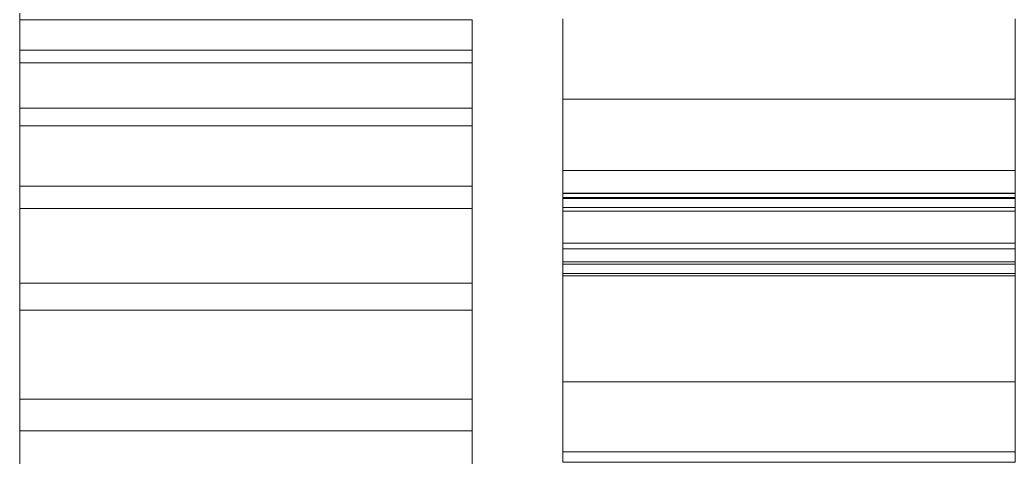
# Model space of a CAD drawing. Header units: millimetres. Extents: x 278858 to 279223, y 218711 to 219074.
# Drawn here: x 279164.13 to 279175.13, y 218961.65 to 218966.53 of the extents above; entities that cross this region are included whole.
import ezdxf

# ---------------------------------------------------------------- set-up
doc = ezdxf.new("R2010")
doc.units = ezdxf.units.MM
doc.header["$LTSCALE"] = 2
doc.layers.add('AM_9', color=251, linetype='Continuous', lineweight=15)

msp = doc.modelspace()

# ---------------------------------------------------------------- linework, layer by layer
at = {"layer": 'AM_9'}
for p, q in [((279164.131, 218967.15), (279164.131, 218966.511)), ((279164.131, 218966.518), (279164.131, 218966.571)), ((279164.131, 218966.474), (279164.131, 218966.533)), ((279164.131, 218966.533), (279169.131, 218966.533)), ((279164.131, 218966.462), (279164.131, 218966.518)), ((279164.131, 218966.51), (279164.131, 218966.511)), ((279164.131, 218966.356), (279164.131, 218966.51)), ((279164.131, 218966.415), (279164.131, 218966.474)), ((279164.131, 218966.404), (279164.131, 218966.462)), ((279169.131, 218966.533), (279169.131, 218966.474)), ((279169.131, 218966.474), (279169.131, 218966.415)), ((279170.131, 218966.521), (279170.131, 218966.543)), ((279170.131, 218966.498), (279170.131, 218966.521)), ((279170.131, 218966.475), (279170.131, 218966.498)), ((279170.131, 218966.451), (279170.131, 218966.475)), ((279170.131, 218966.427), (279170.131, 218966.451)), ((279175.131, 218966.543), (279175.131, 218966.521)), ((279175.131, 218966.521), (279175.131, 218966.498)), ((279175.131, 218966.498), (279175.131, 218966.475)), ((279175.131, 218966.475), (279175.131, 218966.451)), ((279175.131, 218966.451), (279175.131, 218966.427)), ((279164.131, 218966.357), (279164.131, 218966.415)), ((279164.131, 218966.345), (279164.131, 218966.404)), ((279164.131, 218966.299), (279164.131, 218966.357)), ((279164.131, 218966.33), (279164.131, 218966.356)), ((279164.131, 218966.283), (279164.131, 218966.345)), ((279164.131, 218966.302), (279164.131, 218966.33)), ((279169.131, 218966.415), (279169.131, 218966.357)), ((279169.131, 218966.357), (279169.131, 218966.299)), ((279170.131, 218966.403), (279170.131, 218966.427)), ((279170.131, 218966.378), (279170.131, 218966.403)), ((279170.131, 218966.353), (279170.131, 218966.378)), ((279170.131, 218966.327), (279170.131, 218966.353)), ((279175.131, 218966.427), (279175.131, 218966.403)), ((279175.131, 218966.403), (279175.131, 218966.378)), ((279175.131, 218966.378), (279175.131, 218966.353)), ((279175.131, 218966.353), (279175.131, 218966.327)), ((279164.131, 218966.271), (279164.131, 218966.302)), ((279164.131, 218966.241), (279164.131, 218966.299)), ((279164.131, 218966.219), (279164.131, 218966.283)), ((279164.131, 218966.238), (279164.131, 218966.271)), ((279164.131, 218966.198), (279164.131, 218966.241)), ((279164.131, 218966.135), (279164.131, 218966.238)), ((279169.131, 218966.299), (279169.131, 218966.241)), ((279169.131, 218966.241), (279169.131, 218966.198)), ((279170.131, 218966.301), (279170.131, 218966.327)), ((279170.131, 218966.275), (279170.131, 218966.301)), ((279170.131, 218966.248), (279170.131, 218966.275)), ((279170.131, 218966.221), (279170.131, 218966.248)), ((279170.131, 218966.193), (279170.131, 218966.221)), ((279175.131, 218966.327), (279175.131, 218966.301)), ((279175.131, 218966.301), (279175.131, 218966.275)), ((279175.131, 218966.275), (279175.131, 218966.248)), ((279175.131, 218966.248), (279175.131, 218966.221)), ((279175.131, 218966.221), (279175.131, 218966.193)), ((279164.131, 218966.153), (279164.131, 218966.219)), ((279164.131, 218966.198), (279164.131, 218966.058)), ((279164.131, 218966.198), (279169.131, 218966.198)), ((279164.131, 218966.085), (279164.131, 218966.153)), ((279164.131, 218966.103), (279164.131, 218966.135)), ((279169.131, 218966.058), (279169.131, 218966.198)), ((279170.131, 218966.165), (279170.131, 218966.193)), ((279170.131, 218966.136), (279170.131, 218966.165)), ((279170.131, 218966.108), (279170.131, 218966.136)), ((279175.131, 218966.193), (279175.131, 218966.165)), ((279175.131, 218966.165), (279175.131, 218966.136)), ((279175.131, 218966.136), (279175.131, 218966.108)), ((279164.131, 218966.07), (279164.131, 218966.103)), ((279164.131, 218966.015), (279164.131, 218966.085)), ((279164.131, 218966.034), (279164.131, 218966.07)), ((279164.131, 218965.998), (279164.131, 218966.058)), ((279164.131, 218966.058), (279169.131, 218966.058)), ((279164.131, 218966.002), (279164.131, 218966.034)), ((279164.131, 218965.943), (279164.131, 218966.015)), ((279164.131, 218965.986), (279164.131, 218966.002)), ((279169.131, 218966.058), (279169.131, 218965.998)), ((279170.131, 218966.078), (279170.131, 218966.108)), ((279170.131, 218966.049), (279170.131, 218966.078)), ((279170.131, 218966.018), (279170.131, 218966.049)), ((279170.131, 218965.988), (279170.131, 218966.018)), ((279175.131, 218966.108), (279175.131, 218966.078)), ((279175.131, 218966.078), (279175.131, 218966.049)), ((279175.131, 218966.049), (279175.131, 218966.018)), ((279175.131, 218966.018), (279175.131, 218965.988)), ((279164.131, 218965.938), (279164.131, 218965.998)), ((279164.131, 218965.968), (279164.131, 218965.986)), ((279164.131, 218965.949), (279164.131, 218965.968)), ((279164.131, 218965.93), (279164.131, 218965.949)), ((279164.131, 218965.869), (279164.131, 218965.943)), ((279164.131, 218965.879), (279164.131, 218965.938)), ((279164.131, 218965.909), (279164.131, 218965.93)), ((279164.131, 218965.886), (279164.131, 218965.909)), ((279169.131, 218965.998), (279169.131, 218965.938)), ((279169.131, 218965.938), (279169.131, 218965.879)), ((279170.131, 218965.957), (279170.131, 218965.988)), ((279170.131, 218965.925), (279170.131, 218965.957)), ((279170.131, 218965.893), (279170.131, 218965.925)), ((279170.131, 218965.861), (279170.131, 218965.893)), ((279175.131, 218965.988), (279175.131, 218965.957)), ((279175.131, 218965.957), (279175.131, 218965.925)), ((279175.131, 218965.925), (279175.131, 218965.893)), ((279175.131, 218965.893), (279175.131, 218965.861)), ((279164.131, 218965.863), (279164.131, 218965.886)), ((279164.131, 218965.82), (279164.131, 218965.879)), ((279164.131, 218965.793), (279164.131, 218965.869)), ((279164.131, 218965.838), (279164.131, 218965.863)), ((279164.131, 218965.812), (279164.131, 218965.838)), ((279164.131, 218965.761), (279164.131, 218965.82)), ((279164.131, 218965.785), (279164.131, 218965.812)), ((279164.131, 218965.715), (279164.131, 218965.793)), ((279164.131, 218965.757), (279164.131, 218965.785)), ((279169.131, 218965.879), (279169.131, 218965.82)), ((279169.131, 218965.82), (279169.131, 218965.761)), ((279170.131, 218965.828), (279170.131, 218965.861)), ((279170.131, 218965.795), (279170.131, 218965.828)), ((279170.131, 218965.761), (279170.131, 218965.795)), ((279175.131, 218965.861), (279175.131, 218965.828)), ((279175.131, 218965.828), (279175.131, 218965.795)), ((279175.131, 218965.795), (279175.131, 218965.761)), ((279164.131, 218965.703), (279164.131, 218965.761)), ((279164.131, 218965.727), (279164.131, 218965.757)), ((279164.131, 218965.696), (279164.131, 218965.727)), ((279164.131, 218965.635), (279164.131, 218965.715)), ((279164.131, 218965.646), (279164.131, 218965.703)), ((279164.131, 218965.664), (279164.131, 218965.696)), ((279169.131, 218965.761), (279169.131, 218965.703)), ((279169.131, 218965.703), (279169.131, 218965.646)), ((279170.131, 218965.727), (279170.131, 218965.761)), ((279170.131, 218965.693), (279170.131, 218965.727)), ((279170.131, 218965.658), (279170.131, 218965.693)), ((279175.131, 218965.761), (279175.131, 218965.727)), ((279175.131, 218965.727), (279175.131, 218965.693)), ((279175.131, 218965.693), (279175.131, 218965.658)), ((279164.131, 218965.63), (279164.131, 218965.664)), ((279164.131, 218965.589), (279164.131, 218965.646)), ((279164.131, 218965.554), (279164.131, 218965.635)), ((279164.131, 218965.595), (279164.131, 218965.63)), ((279164.131, 218965.559), (279164.131, 218965.595)), ((279164.131, 218965.557), (279164.131, 218965.589)), ((279169.131, 218965.646), (279169.131, 218965.589)), ((279169.131, 218965.589), (279169.131, 218965.557)), ((279170.131, 218965.658), (279170.131, 218964.872)), ((279170.131, 218965.658), (279175.131, 218965.658)), ((279175.131, 218964.872), (279175.131, 218965.658)), ((279164.131, 218965.521), (279164.131, 218965.559)), ((279164.131, 218965.557), (279164.131, 218965.363)), ((279164.131, 218965.557), (279169.131, 218965.557)), ((279164.131, 218965.554), (279164.131, 218965.32)), ((279164.131, 218965.482), (279164.131, 218965.521)), ((279164.131, 218965.441), (279164.131, 218965.482)), ((279169.131, 218965.363), (279169.131, 218965.557)), ((279164.131, 218965.4), (279164.131, 218965.441)), ((279164.131, 218965.356), (279164.131, 218965.4)), ((279164.131, 218965.302), (279164.131, 218965.363)), ((279164.131, 218965.363), (279169.131, 218965.363)), ((279164.131, 218965.312), (279164.131, 218965.356)), ((279169.131, 218965.363), (279169.131, 218965.302)), ((279164.131, 218965.31), (279164.131, 218965.32)), ((279164.131, 218965.266), (279164.131, 218965.312)), ((279164.131, 218965.246), (279164.131, 218965.31)), ((279164.131, 218965.242), (279164.131, 218965.302)), ((279164.131, 218965.218), (279164.131, 218965.266)), ((279164.131, 218965.181), (279164.131, 218965.246)), ((279164.131, 218965.181), (279164.131, 218965.242)), ((279169.131, 218965.302), (279169.131, 218965.242)), ((279169.131, 218965.242), (279169.131, 218965.181)), ((279164.131, 218965.169), (279164.131, 218965.218)), ((279164.131, 218965.122), (279164.131, 218965.181)), ((279164.131, 218965.114), (279164.131, 218965.181)), ((279164.131, 218965.119), (279164.131, 218965.169)), ((279164.131, 218965.063), (279164.131, 218965.122)), ((279169.131, 218965.181), (279169.131, 218965.122)), ((279169.131, 218965.122), (279169.131, 218965.063)), ((279164.131, 218965.067), (279164.131, 218965.119)), ((279164.131, 218965.046), (279164.131, 218965.114)), ((279164.131, 218965.014), (279164.131, 218965.067)), ((279164.131, 218965.004), (279164.131, 218965.063)), ((279164.131, 218964.977), (279164.131, 218965.046)), ((279164.131, 218964.959), (279164.131, 218965.014)), ((279169.131, 218965.063), (279169.131, 218965.004)), ((279164.131, 218964.946), (279164.131, 218965.004)), ((279164.131, 218964.906), (279164.131, 218964.977)), ((279164.131, 218964.903), (279164.131, 218964.959)), ((279164.131, 218964.888), (279164.131, 218964.946)), ((279164.131, 218964.834), (279164.131, 218964.906)), ((279164.131, 218964.845), (279164.131, 218964.903)), ((279169.131, 218965.004), (279169.131, 218964.946)), ((279169.131, 218964.946), (279169.131, 218964.888)), ((279164.131, 218964.831), (279164.131, 218964.888)), ((279164.131, 218964.786), (279164.131, 218964.845)), ((279164.131, 218964.834), (279164.131, 218964.828)), ((279164.131, 218964.774), (279164.131, 218964.831)), ((279164.131, 218964.818), (279164.131, 218964.828)), ((279164.131, 218964.828), (279164.131, 218964.828)), ((279164.131, 218964.808), (279164.131, 218964.818)), ((279164.131, 218964.799), (279164.131, 218964.808)), ((279164.131, 218964.789), (279164.131, 218964.799)), ((279169.131, 218964.888), (279169.131, 218964.831)), ((279169.131, 218964.831), (279169.131, 218964.774)), ((279170.131, 218964.861), (279170.131, 218964.872)), ((279170.131, 218964.872), (279175.131, 218964.872)), ((279170.131, 218964.849), (279170.131, 218964.861)), ((279170.131, 218964.839), (279170.131, 218964.849)), ((279170.131, 218964.828), (279170.131, 218964.839)), ((279170.131, 218964.818), (279170.131, 218964.828)), ((279170.131, 218964.808), (279170.131, 218964.818)), ((279170.131, 218964.799), (279170.131, 218964.808)), ((279170.131, 218964.789), (279170.131, 218964.799)), ((279175.131, 218964.872), (279175.131, 218964.861)), ((279175.131, 218964.861), (279175.131, 218964.849)), ((279175.131, 218964.849), (279175.131, 218964.839)), ((279175.131, 218964.839), (279175.131, 218964.828)), ((279175.131, 218964.828), (279175.131, 218964.818)), ((279175.131, 218964.818), (279175.131, 218964.808)), ((279175.131, 218964.808), (279175.131, 218964.799)), ((279175.131, 218964.799), (279175.131, 218964.789)), ((279164.131, 218964.78), (279164.131, 218964.789)), ((279164.131, 218964.772), (279164.131, 218964.78)), ((279164.131, 218964.718), (279164.131, 218964.774)), ((279164.131, 218964.763), (279164.131, 218964.772)), ((279164.131, 218964.699), (279164.131, 218964.718)), ((279164.131, 218964.699), (279164.131, 218964.451)), ((279164.131, 218964.699), (279169.131, 218964.699)), ((279169.131, 218964.774), (279169.131, 218964.718)), ((279169.131, 218964.718), (279169.131, 218964.699)), ((279169.131, 218964.451), (279169.131, 218964.699)), ((279170.131, 218964.78), (279170.131, 218964.789)), ((279170.131, 218964.772), (279170.131, 218964.78)), ((279170.131, 218964.763), (279170.131, 218964.772)), ((279170.131, 218964.755), (279170.131, 218964.763)), ((279170.131, 218964.747), (279170.131, 218964.755)), ((279170.131, 218964.739), (279170.131, 218964.747)), ((279170.131, 218964.732), (279170.131, 218964.739)), ((279170.131, 218964.724), (279170.131, 218964.732)), ((279170.131, 218964.717), (279170.131, 218964.724)), ((279170.131, 218964.711), (279170.131, 218964.717)), ((279170.131, 218964.704), (279170.131, 218964.711)), ((279170.131, 218964.698), (279170.131, 218964.704)), ((279170.131, 218964.692), (279170.131, 218964.698)), ((279170.131, 218964.686), (279170.131, 218964.692)), ((279170.131, 218964.681), (279170.131, 218964.686)), ((279170.131, 218964.675), (279170.131, 218964.681)), ((279175.131, 218964.789), (279175.131, 218964.78)), ((279175.131, 218964.78), (279175.131, 218964.772)), ((279175.131, 218964.772), (279175.131, 218964.763)), ((279175.131, 218964.763), (279175.131, 218964.755)), ((279175.131, 218964.755), (279175.131, 218964.747)), ((279175.131, 218964.747), (279175.131, 218964.739)), ((279175.131, 218964.739), (279175.131, 218964.732)), ((279175.131, 218964.732), (279175.131, 218964.724)), ((279175.131, 218964.724), (279175.131, 218964.717)), ((279175.131, 218964.717), (279175.131, 218964.711)), ((279175.131, 218964.711), (279175.131, 218964.704)), ((279175.131, 218964.704), (279175.131, 218964.698)), ((279175.131, 218964.698), (279175.131, 218964.692)), ((279175.131, 218964.692), (279175.131, 218964.686)), ((279175.131, 218964.686), (279175.131, 218964.681)), ((279175.131, 218964.681), (279175.131, 218964.675)), ((279170.131, 218964.67), (279170.131, 218964.675)), ((279170.131, 218964.665), (279170.131, 218964.67)), ((279170.131, 218964.661), (279170.131, 218964.665)), ((279170.131, 218964.656), (279170.131, 218964.661)), ((279170.131, 218964.652), (279170.131, 218964.656)), ((279170.131, 218964.648), (279170.131, 218964.652)), ((279170.131, 218964.644), (279170.131, 218964.648)), ((279170.131, 218964.64), (279170.131, 218964.644)), ((279170.131, 218964.637), (279170.131, 218964.64)), ((279170.131, 218964.634), (279170.131, 218964.637)), ((279170.131, 218964.631), (279170.131, 218964.634)), ((279170.131, 218964.628), (279170.131, 218964.631)), ((279170.131, 218964.625), (279170.131, 218964.628)), ((279170.131, 218964.623), (279170.131, 218964.625)), ((279170.131, 218964.62), (279170.131, 218964.623)), ((279170.131, 218964.615), (279170.131, 218964.62)), ((279170.131, 218964.62), (279175.131, 218964.62)), ((279170.131, 218964.574), (279170.131, 218964.615)), ((279170.131, 218964.615), (279175.131, 218964.615)), ((279170.131, 218964.562), (279170.131, 218964.574)), ((279170.131, 218964.574), (279175.131, 218964.574)), ((279175.131, 218964.675), (279175.131, 218964.67)), ((279175.131, 218964.67), (279175.131, 218964.665)), ((279175.131, 218964.665), (279175.131, 218964.661)), ((279175.131, 218964.661), (279175.131, 218964.656)), ((279175.131, 218964.656), (279175.131, 218964.652)), ((279175.131, 218964.652), (279175.131, 218964.648)), ((279175.131, 218964.648), (279175.131, 218964.644)), ((279175.131, 218964.644), (279175.131, 218964.64)), ((279175.131, 218964.64), (279175.131, 218964.637)), ((279175.131, 218964.637), (279175.131, 218964.634)), ((279175.131, 218964.634), (279175.131, 218964.631)), ((279175.131, 218964.631), (279175.131, 218964.628)), ((279175.131, 218964.628), (279175.131, 218964.625)), ((279175.131, 218964.625), (279175.131, 218964.623)), ((279175.131, 218964.623), (279175.131, 218964.62)), ((279175.131, 218964.62), (279175.131, 218964.615)), ((279175.131, 218964.615), (279175.131, 218964.574)), ((279175.131, 218964.574), (279175.131, 218964.562)), ((279170.131, 218964.463), (279170.131, 218964.562)), ((279170.131, 218964.562), (279175.131, 218964.562)), ((279170.131, 218964.42), (279170.131, 218964.463)), ((279170.131, 218964.463), (279175.131, 218964.463)), ((279175.131, 218964.562), (279175.131, 218964.463)), ((279175.131, 218964.463), (279175.131, 218964.42)), ((279164.131, 218964.39), (279164.131, 218964.451)), ((279164.131, 218964.451), (279169.131, 218964.451)), ((279164.131, 218964.329), (279164.131, 218964.39)), ((279169.131, 218964.451), (279169.131, 218964.39)), ((279169.131, 218964.39), (279169.131, 218964.329)), ((279170.131, 218964.42), (279170.131, 218964.069)), ((279170.131, 218964.42), (279175.131, 218964.42)), ((279175.131, 218964.069), (279175.131, 218964.42)), ((279164.131, 218964.268), (279164.131, 218964.329)), ((279164.131, 218964.208), (279164.131, 218964.268)), ((279169.131, 218964.329), (279169.131, 218964.268)), ((279169.131, 218964.268), (279169.131, 218964.208)), ((279164.131, 218964.149), (279164.131, 218964.208)), ((279164.131, 218964.089), (279164.131, 218964.149)), ((279169.131, 218964.208), (279169.131, 218964.149)), ((279169.131, 218964.149), (279169.131, 218964.089)), ((279164.131, 218964.031), (279164.131, 218964.089)), ((279164.131, 218963.973), (279164.131, 218964.031)), ((279169.131, 218964.089), (279169.131, 218964.031)), ((279169.131, 218964.031), (279169.131, 218963.973)), ((279170.131, 218964.005), (279170.131, 218964.069)), ((279170.131, 218964.069), (279175.131, 218964.069)), ((279175.131, 218964.069), (279175.131, 218964.005)), ((279164.131, 218963.915), (279164.131, 218963.973)), ((279164.131, 218963.858), (279164.131, 218963.915)), ((279169.131, 218963.973), (279169.131, 218963.915)), ((279169.131, 218963.915), (279169.131, 218963.858)), ((279170.131, 218963.863), (279170.131, 218964.005)), ((279170.131, 218964.005), (279175.131, 218964.005)), ((279175.131, 218964.005), (279175.131, 218963.863)), ((279164.131, 218963.801), (279164.131, 218963.858)), ((279164.131, 218963.745), (279164.131, 218963.801)), ((279169.131, 218963.858), (279169.131, 218963.801)), ((279169.131, 218963.801), (279169.131, 218963.745)), ((279170.131, 218963.838), (279170.131, 218963.863)), ((279170.131, 218963.863), (279175.131, 218963.863)), ((279170.131, 218963.732), (279170.131, 218963.838)), ((279170.131, 218963.838), (279175.131, 218963.838)), ((279175.131, 218963.863), (279175.131, 218963.838)), ((279175.131, 218963.838), (279175.131, 218963.732)), ((279164.131, 218963.689), (279164.131, 218963.745)), ((279169.131, 218963.745), (279169.131, 218963.689)), ((279170.131, 218963.707), (279170.131, 218963.732)), ((279170.131, 218963.732), (279175.131, 218963.732)), ((279170.131, 218963.685), (279170.131, 218963.707)), ((279170.131, 218963.707), (279175.131, 218963.707)), ((279175.131, 218963.732), (279175.131, 218963.707)), ((279175.131, 218963.707), (279175.131, 218963.685)), ((279164.131, 218963.634), (279164.131, 218963.689)), ((279164.131, 218963.628), (279164.131, 218963.634)), ((279164.131, 218963.628), (279164.131, 218963.327)), ((279164.131, 218963.628), (279169.131, 218963.628)), ((279169.131, 218963.689), (279169.131, 218963.634)), ((279169.131, 218963.634), (279169.131, 218963.628)), ((279169.131, 218963.327), (279169.131, 218963.628)), ((279170.131, 218963.662), (279170.131, 218963.685)), ((279170.131, 218963.64), (279170.131, 218963.662)), ((279170.131, 218963.616), (279170.131, 218963.64)), ((279170.131, 218963.592), (279170.131, 218963.616)), ((279170.131, 218963.568), (279170.131, 218963.592)), ((279175.131, 218963.685), (279175.131, 218963.662)), ((279175.131, 218963.662), (279175.131, 218963.64)), ((279175.131, 218963.64), (279175.131, 218963.616)), ((279175.131, 218963.616), (279175.131, 218963.592)), ((279175.131, 218963.592), (279175.131, 218963.568)), ((279170.131, 218963.544), (279170.131, 218963.568)), ((279170.131, 218963.519), (279170.131, 218963.544)), ((279170.131, 218963.494), (279170.131, 218963.519)), ((279170.131, 218963.468), (279170.131, 218963.494)), ((279175.131, 218963.568), (279175.131, 218963.544)), ((279175.131, 218963.544), (279175.131, 218963.519)), ((279175.131, 218963.519), (279175.131, 218963.494)), ((279175.131, 218963.494), (279175.131, 218963.468)), ((279170.131, 218963.442), (279170.131, 218963.468)), ((279170.131, 218963.415), (279170.131, 218963.442)), ((279170.131, 218963.388), (279170.131, 218963.415)), ((279170.131, 218963.361), (279170.131, 218963.388)), ((279170.131, 218963.333), (279170.131, 218963.361)), ((279175.131, 218963.468), (279175.131, 218963.442)), ((279175.131, 218963.442), (279175.131, 218963.415)), ((279175.131, 218963.415), (279175.131, 218963.388)), ((279175.131, 218963.388), (279175.131, 218963.361)), ((279175.131, 218963.361), (279175.131, 218963.333)), ((279164.131, 218963.265), (279164.131, 218963.327)), ((279164.131, 218963.327), (279169.131, 218963.327)), ((279164.131, 218963.204), (279164.131, 218963.265)), ((279169.131, 218963.327), (279169.131, 218963.265)), ((279169.131, 218963.265), (279169.131, 218963.204)), ((279170.131, 218963.305), (279170.131, 218963.333)), ((279170.131, 218963.276), (279170.131, 218963.305)), ((279170.131, 218963.247), (279170.131, 218963.276)), ((279175.131, 218963.333), (279175.131, 218963.305)), ((279175.131, 218963.305), (279175.131, 218963.276)), ((279175.131, 218963.276), (279175.131, 218963.247)), ((279164.131, 218963.143), (279164.131, 218963.204)), ((279164.131, 218963.083), (279164.131, 218963.143)), ((279169.131, 218963.204), (279169.131, 218963.143)), ((279169.131, 218963.143), (279169.131, 218963.083)), ((279170.131, 218963.218), (279170.131, 218963.247)), ((279170.131, 218963.188), (279170.131, 218963.218)), ((279170.131, 218963.158), (279170.131, 218963.188)), ((279170.131, 218963.127), (279170.131, 218963.158)), ((279175.131, 218963.247), (279175.131, 218963.218)), ((279175.131, 218963.218), (279175.131, 218963.188)), ((279175.131, 218963.188), (279175.131, 218963.158)), ((279175.131, 218963.158), (279175.131, 218963.127)), ((279164.131, 218963.023), (279164.131, 218963.083)), ((279169.131, 218963.083), (279169.131, 218963.023)), ((279170.131, 218963.096), (279170.131, 218963.127)), ((279170.131, 218963.064), (279170.131, 218963.096)), ((279170.131, 218963.032), (279170.131, 218963.064)), ((279170.131, 218963), (279170.131, 218963.032)), ((279175.131, 218963.127), (279175.131, 218963.096)), ((279175.131, 218963.096), (279175.131, 218963.064)), ((279175.131, 218963.064), (279175.131, 218963.032)), ((279175.131, 218963.032), (279175.131, 218963)), ((279164.131, 218962.964), (279164.131, 218963.023)), ((279164.131, 218962.905), (279164.131, 218962.964)), ((279169.131, 218963.023), (279169.131, 218962.964)), ((279169.131, 218962.964), (279169.131, 218962.905)), ((279170.131, 218962.967), (279170.131, 218963)), ((279170.131, 218962.933), (279170.131, 218962.967)), ((279170.131, 218962.899), (279170.131, 218962.933)), ((279175.131, 218963), (279175.131, 218962.967)), ((279175.131, 218962.967), (279175.131, 218962.933)), ((279175.131, 218962.933), (279175.131, 218962.899)), ((279164.131, 218962.847), (279164.131, 218962.905)), ((279164.131, 218962.789), (279164.131, 218962.847)), ((279169.131, 218962.905), (279169.131, 218962.847)), ((279169.131, 218962.847), (279169.131, 218962.789)), ((279170.131, 218962.865), (279170.131, 218962.899)), ((279170.131, 218962.83), (279170.131, 218962.865)), ((279170.131, 218962.795), (279170.131, 218962.83)), ((279175.131, 218962.899), (279175.131, 218962.865)), ((279175.131, 218962.865), (279175.131, 218962.83)), ((279175.131, 218962.83), (279175.131, 218962.795)), ((279164.131, 218962.732), (279164.131, 218962.789)), ((279164.131, 218962.675), (279164.131, 218962.732)), ((279169.131, 218962.789), (279169.131, 218962.732)), ((279169.131, 218962.732), (279169.131, 218962.675)), ((279170.131, 218962.76), (279170.131, 218962.795)), ((279170.131, 218962.723), (279170.131, 218962.76)), ((279170.131, 218962.687), (279170.131, 218962.723)), ((279175.131, 218962.795), (279175.131, 218962.76)), ((279175.131, 218962.76), (279175.131, 218962.723)), ((279175.131, 218962.723), (279175.131, 218962.687)), ((279164.131, 218962.619), (279164.131, 218962.675)), ((279164.131, 218962.564), (279164.131, 218962.619)), ((279169.131, 218962.675), (279169.131, 218962.619)), ((279169.131, 218962.619), (279169.131, 218962.564)), ((279170.131, 218962.65), (279170.131, 218962.687)), ((279170.131, 218962.612), (279170.131, 218962.65)), ((279170.131, 218962.574), (279170.131, 218962.612)), ((279175.131, 218962.687), (279175.131, 218962.65)), ((279175.131, 218962.65), (279175.131, 218962.612)), ((279175.131, 218962.612), (279175.131, 218962.574)), ((279164.131, 218962.508), (279164.131, 218962.564)), ((279164.131, 218962.454), (279164.131, 218962.508)), ((279169.131, 218962.564), (279169.131, 218962.508)), ((279169.131, 218962.508), (279169.131, 218962.454)), ((279170.131, 218962.536), (279170.131, 218962.574)), ((279170.131, 218962.536), (279170.131, 218961.763)), ((279170.131, 218962.536), (279175.131, 218962.536)), ((279175.131, 218962.574), (279175.131, 218962.536)), ((279175.131, 218961.763), (279175.131, 218962.536)), ((279164.131, 218962.399), (279164.131, 218962.454)), ((279164.131, 218962.347), (279164.131, 218962.399)), ((279169.131, 218962.454), (279169.131, 218962.399)), ((279169.131, 218962.399), (279169.131, 218962.347)), ((279164.131, 218962.347), (279164.131, 218961.995)), ((279164.131, 218962.347), (279169.131, 218962.347)), ((279169.131, 218961.995), (279169.131, 218962.347)), ((279164.131, 218961.934), (279164.131, 218961.995)), ((279164.131, 218961.995), (279169.131, 218961.995)), ((279164.131, 218961.873), (279164.131, 218961.934)), ((279169.131, 218961.995), (279169.131, 218961.934)), ((279169.131, 218961.934), (279169.131, 218961.873)), ((279164.131, 218961.812), (279164.131, 218961.873)), ((279169.131, 218961.873), (279169.131, 218961.812)), ((279164.131, 218961.752), (279164.131, 218961.812)), ((279164.131, 218961.692), (279164.131, 218961.752)), ((279169.131, 218961.812), (279169.131, 218961.752)), ((279169.131, 218961.752), (279169.131, 218961.692)), ((279170.131, 218961.756), (279170.131, 218961.763)), ((279170.131, 218961.763), (279175.131, 218961.763)), ((279170.131, 218961.749), (279170.131, 218961.756)), ((279170.131, 218961.743), (279170.131, 218961.749)), ((279170.131, 218961.737), (279170.131, 218961.743)), ((279170.131, 218961.731), (279170.131, 218961.737)), ((279170.131, 218961.725), (279170.131, 218961.731)), ((279170.131, 218961.719), (279170.131, 218961.725)), ((279170.131, 218961.714), (279170.131, 218961.719)), ((279170.131, 218961.709), (279170.131, 218961.714)), ((279175.131, 218961.763), (279175.131, 218961.756)), ((279175.131, 218961.756), (279175.131, 218961.749)), ((279175.131, 218961.749), (279175.131, 218961.743)), ((279175.131, 218961.743), (279175.131, 218961.737)), ((279175.131, 218961.737), (279175.131, 218961.731)), ((279175.131, 218961.731), (279175.131, 218961.725)), ((279175.131, 218961.725), (279175.131, 218961.719)), ((279175.131, 218961.719), (279175.131, 218961.714)), ((279175.131, 218961.714), (279175.131, 218961.709)), ((279164.131, 218961.633), (279164.131, 218961.692)), ((279169.131, 218961.692), (279169.131, 218961.633)), ((279170.131, 218961.704), (279170.131, 218961.709)), ((279170.131, 218961.7), (279170.131, 218961.704)), ((279170.131, 218961.695), (279170.131, 218961.7)), ((279170.131, 218961.691), (279170.131, 218961.695)), ((279170.131, 218961.687), (279170.131, 218961.691)), ((279170.131, 218961.684), (279170.131, 218961.687)), ((279170.131, 218961.68), (279170.131, 218961.684)), ((279170.131, 218961.677), (279170.131, 218961.68)), ((279170.131, 218961.674), (279170.131, 218961.677)), ((279170.131, 218961.671), (279170.131, 218961.674)), ((279170.131, 218961.668), (279170.131, 218961.671)), ((279170.131, 218961.666), (279170.131, 218961.668)), ((279170.131, 218961.664), (279170.131, 218961.666)), ((279170.131, 218961.662), (279170.131, 218961.664)), ((279170.131, 218961.66), (279170.131, 218961.662)), ((279170.131, 218961.658), (279170.131, 218961.66)), ((279170.131, 218961.657), (279170.131, 218961.658)), ((279170.131, 218961.656), (279170.131, 218961.657)), ((279170.131, 218961.655), (279170.131, 218961.656)), ((279170.131, 218961.654), (279170.131, 218961.655)), ((279170.131, 218961.653), (279170.131, 218961.654)), ((279170.131, 218961.652), (279170.131, 218961.653)), ((279170.131, 218961.652), (279175.131, 218961.652)), ((279170.131, 218961.652), (279170.131, 218961.652)), ((279170.131, 218961.652), (279170.131, 218961.652)), ((279170.131, 218961.652), (279170.131, 218961.652)), ((279175.131, 218961.709), (279175.131, 218961.704)), ((279175.131, 218961.704), (279175.131, 218961.7)), ((279175.131, 218961.7), (279175.131, 218961.695)), ((279175.131, 218961.695), (279175.131, 218961.691)), ((279175.131, 218961.691), (279175.131, 218961.687)), ((279175.131, 218961.687), (279175.131, 218961.684)), ((279175.131, 218961.684), (279175.131, 218961.68)), ((279175.131, 218961.68), (279175.131, 218961.677)), ((279175.131, 218961.677), (279175.131, 218961.674)), ((279175.131, 218961.674), (279175.131, 218961.671)), ((279175.131, 218961.671), (279175.131, 218961.668)), ((279175.131, 218961.668), (279175.131, 218961.666)), ((279175.131, 218961.666), (279175.131, 218961.664)), ((279175.131, 218961.664), (279175.131, 218961.662)), ((279175.131, 218961.662), (279175.131, 218961.66)), ((279175.131, 218961.66), (279175.131, 218961.658)), ((279175.131, 218961.658), (279175.131, 218961.657)), ((279175.131, 218961.657), (279175.131, 218961.656)), ((279175.131, 218961.656), (279175.131, 218961.655)), ((279175.131, 218961.655), (279175.131, 218961.654)), ((279175.131, 218961.654), (279175.131, 218961.653)), ((279175.131, 218961.653), (279175.131, 218961.652)), ((279175.131, 218961.652), (279175.131, 218961.652)), ((279175.131, 218961.652), (279175.131, 218961.652)), ((279175.131, 218961.652), (279175.131, 218961.652))]:
    msp.add_line(p, q, dxfattribs=at)

doc.saveas('drawing.dxf')
